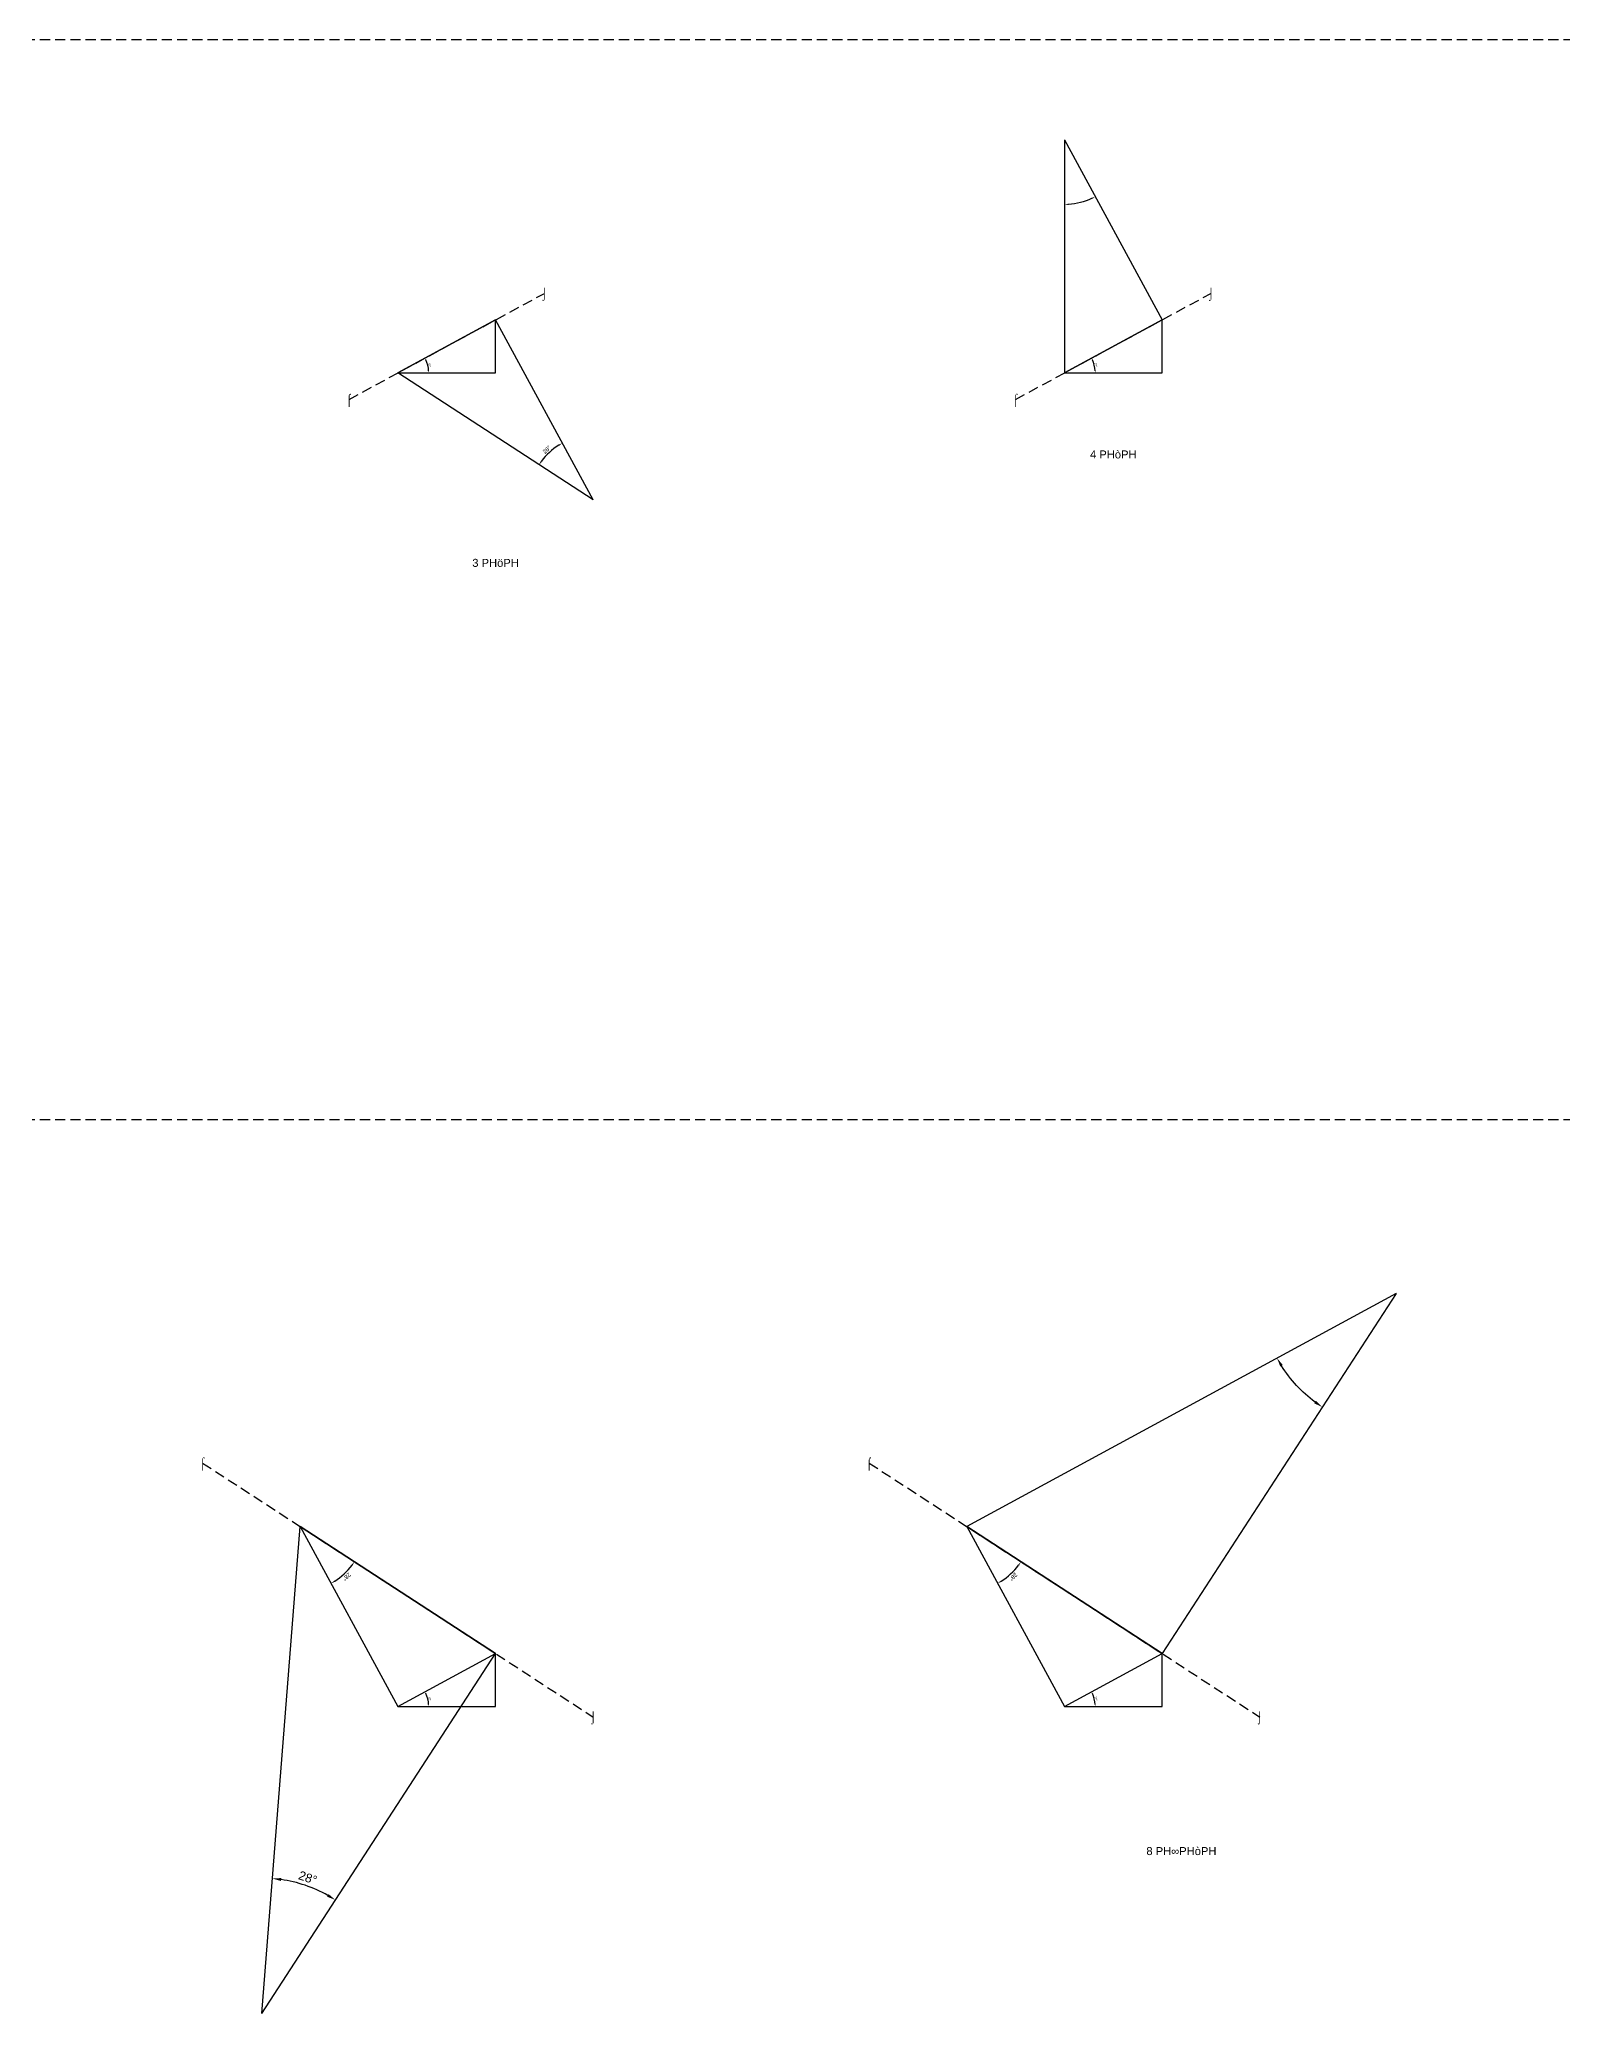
# Model space of a CAD drawing. Header units: millimetres. Extents: x 1423577 to 4401751, y -454579 to 121312.
# Drawn here: x 2559834 to 2750270, y -173703 to 73016 of the extents above; entities that cross this region are included whole.
import ezdxf
from ezdxf.enums import TextEntityAlignment as Align

# ---------------------------------------------------------------- set-up
doc = ezdxf.new("R2010")
doc.units = ezdxf.units.MM
doc.header["$PDMODE"] = 35
doc.linetypes.add('DASHED', pattern=[19.05, 12.7, -6.35])
for name, color, linetype in [('BASE', 170, 'Continuous'), ('HYPOTENUSE', 20, 'Continuous'), ('PERPENDICULAR', 90, 'Continuous')]:
    doc.layers.add(name, color=color, linetype=linetype)
doc.styles.add('Arial', font='arial_0.ttf')
doc.dimstyles.new('ISO-25', dxfattribs={"dimtxt": 250, "dimasz": 100, "dimexe": 1.25, "dimexo": 0.625, "dimgap": 100, "dimtad": 1, "dimdec": 0, "dimtxsty": 'Arial', "dimcen": 2.5, "dimadec": 0, "dimazin": 0, "dimtfac": 1, "dimtdec": 0, "dimtmove": 0, "dimatfit": 3, "dimfxl": 1, "dimarcsym": 0})

# ---------------------------------------------------------------- blocks, each defined once
blk = doc.blocks.new('*D2')
at = {"color": 0, "lineweight": -2, "transparency": 16777216}
blk.add_arc((0, 0), 3850, 3.7211, 24.7673, dxfattribs=at)
at = {"color": 0, "transparency": 16777216}
for points in [[(3459, 1594), (3533, 1632), (3384, 1836)], [(3884, 251), (3800, 249), (3850, 0)]]:
    blk.add_solid(points, dxfattribs=at)
at = {"layer": 'Defpoints', "color": 0, "transparency": 16777216}
for p in [(12208, 6625), (3797, 635), (0, 0), (0, 0), (12208, 0)]:
    blk.add_point(p, dxfattribs=at)
at = {"color": 0, "transparency": 16777216, "insert": (3952, 1003), "char_height": 250, "attachment_point": 5, "rotation": 284.2442, "style": 'Arial'}
blk.add_mtext('28°', dxfattribs=at)
blk = doc.blocks.new('GTN')
at = {"layer": 'BASE'}
blk.add_line((0, 0), (12208.3, 0), dxfattribs=at)
at = {"layer": 'HYPOTENUSE'}
blk.add_line((0, 0), (12208.3, 6625.3), dxfattribs=at)
at = {"layer": 'PERPENDICULAR'}
blk.add_line((12208.3, 0), (12208.3, 6625.3), dxfattribs=at)
at = {"color": 6}
dim = blk.add_angular_dim_2l(base=(3797.3, 635.2), line1=((0, 0), (12208.3, 0)), line2=((0, 0), (12208.3, 6625.3)), dimstyle='ISO-25', override={"dimasz": 250}, dxfattribs=at)
dim.commit()
dim.dimension.update_dxf_attribs({"geometry": '*D2', "text_midpoint": (3952.4, 1003.3)})

msp = doc.modelspace()

# ---------------------------------------------------------------- linework, layer by layer
at = {"linetype": 'DASHED', "ltscale": 100}
for p, q in [((2437972, 73016), (3188041, 73016)), ((2598550, 28033), (2622966, 41283)), ((2681891, 28033), (2706307, 41283)), ((2437972, -61982), (3188041, -61982)), ((2580237, -104906), (2629070, -136647)), ((2663578, -104906), (2712411, -136647))]:
    msp.add_line(p, q, dxfattribs=at)

# ---------------------------------------------------------------- block references
for p, xscale, yscale, zscale, rotation in [((2687995, 60467), -2.096524862893649, 2.096524862893649, 2.096524862893649, 118.4883327617912), ((2629070, 15475), 2.096524862893649, 2.096524862893649, 2.096524862893649, 118.4883327617913), ((2729447, -83720), -4.395416500731235, 4.395416500731235, 4.395416500731236, 56.97666552358253), ((2592445, -112841), 2.096524862893649, 2.096524862893649, 2.096524862893649, 298.4883327617913), ((2675787, -112841), 2.096524862893649, 2.096524862893649, 2.096524862893649, 298.4883327617913), ((2587618, -173703), 4.395416500731236, 4.395416500731236, 4.395416500731236, 56.97666552358256)]:
    msp.add_blockref('GTN', p, dxfattribs=dict(at, xscale=xscale, yscale=yscale, zscale=zscale, rotation=rotation))
for p in [(2604654, 31345), (2687995, 31345), (2604654, -135337), (2687995, -135337)]:
    msp.add_blockref('GTN', p)

# ---------------------------------------------------------------- texts
at = {"linetype": 'DASHED', "ltscale": 100, "style": 'Arial'}
for s, p in [('⌡', (2622966, 41283)), ('⌡', (2706307, 41283)), ('⌠', (2598550, 28033)), ('⌠', (2681891, 28033)), ('4 PHòPH', (2694099, 21153)), ('3 PHöPH', (2616862, 7602)), ('⌠', (2580237, -104906)), ('⌠', (2663578, -104906)), ('⌡', (2629070, -136647)), ('⌡', (2712411, -136647)), ('8 PH∞PHòPH', (2702617, -153403))]:
    msp.add_text(s, height=1000, dxfattribs=at).set_placement(p, align=Align.MIDDLE_CENTER)

doc.saveas('drawing.dxf')
